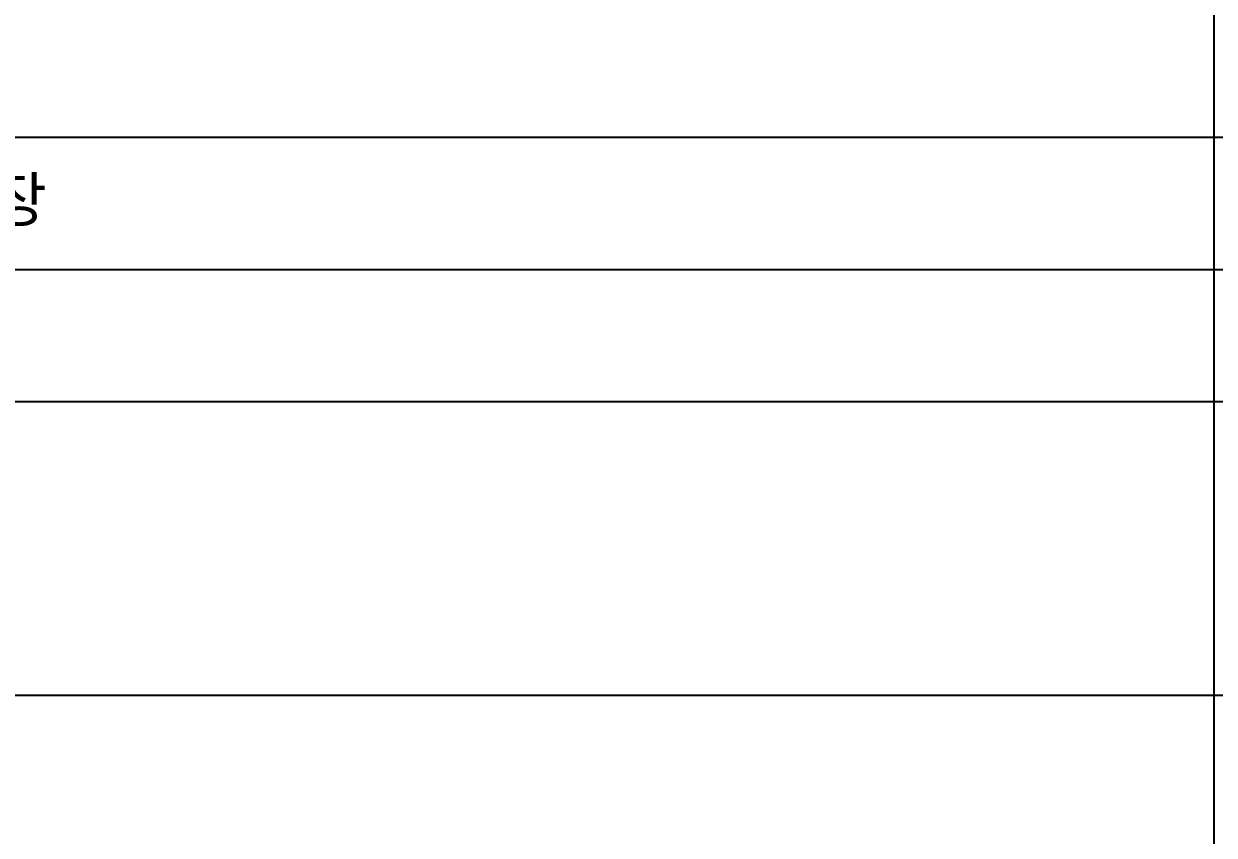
# Model space of a CAD drawing. Header units: millimetres. Extents: x -3 to 459584, y -660938 to -11738.
# Drawn here: x 22207 to 26262, y -130509 to -127747 of the extents above; entities that cross this region are included whole.
import ezdxf

# ---------------------------------------------------------------- set-up
doc = ezdxf.new("R2010")
doc.units = ezdxf.units.MM
doc.header["$LTSCALE"] = 200
for name, color, linetype in [('A-TAG-2', 4, 'Continuous'), ('ELE3', 3, 'Continuous'), ('ELE4', 4, 'Continuous'), ('ELE6', 6, 'Continuous'), ('TEX', 3, 'Continuous')]:
    doc.layers.add(name, color=color, linetype=linetype)
doc.styles.add('S1', font='malgun.ttf')

msp = doc.modelspace()

# ---------------------------------------------------------------- linework, layer by layer
at = {"layer": 'A-TAG-2', "color": 7}
msp.add_line((34350, -130034.1), (-2.8, -130034.1), dxfattribs=at)
at = {"layer": 'ELE3'}
msp.add_line((34350, -129034.1), (-2.8, -129034.1), dxfattribs=at)
at = {"layer": 'ELE4'}
msp.add_line((26261.8, -146400), (26261.8, -120334.1), dxfattribs=at)
at = {"layer": 'ELE6'}
for p, q in [((34350, -128134.1), (-2.8, -128134.1)), ((34350, -128584.1), (-2.8, -128584.1))]:
    msp.add_line(p, q, dxfattribs=at)

# ---------------------------------------------------------------- texts
at = {"layer": 'TEX', "style": 'S1'}
msp.add_text("1.2T ST'L FRAME  / 방청페인트 / 정전분체도장", height=150, dxfattribs=at).set_placement((18333.4, -128420.1))

doc.saveas('drawing.dxf')
